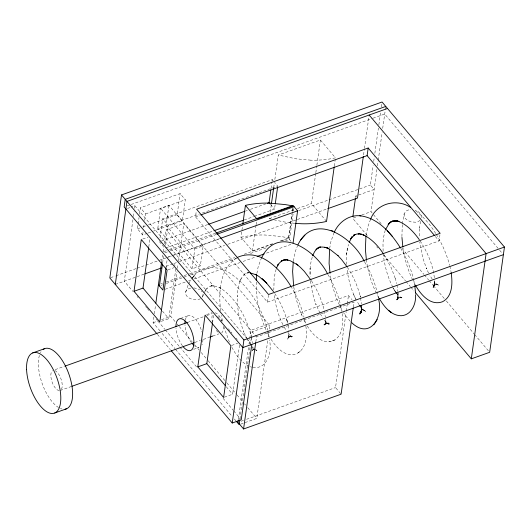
<?xml version="1.0" encoding="UTF-8"?>
<svg xmlns="http://www.w3.org/2000/svg" width="531" height="531" viewBox="0 0 531 531"><rect width="100%" height="100%" fill="white"/><g stroke="black" fill="none" stroke-linecap="round" stroke-linejoin="round"><path stroke-width="0.4" stroke-dasharray="2.65 1.99" d="M256.241 282.054C255.862 298.794 259.586 315.54 266.429 330.786M310.004 274.182L310.091 268.294L310.144 276.478M288.751 336.866L288.764 330.899M347.4 248.03L346.67 253.393L346.604 264.418M421.475 217.571L421.315 215.659A9.877 6.764 8 0 0 417.724 211.411L415.335 210.296M310.077 268.912L310.635 263.575L312.381 256.513M402.279 224.666L401.907 236.62M402.365 223.896L404.157 213.708L406.069 211.119A8.058 5.516 8 0 1 410.071 209.685L410.901 209.626M252.252 348.522L252.484 346.517M346.67 253.393L346.557 254.309L348.409 244.393M190.722 288.094A8.078 5.23 6.1 0 0 187.33 289.548L185.797 291.565L185.804 294.347A9.89 6.399 6.1 0 0 189.036 297.971L192.275 299.345L196.424 299.769A8.078 5.23 6.1 0 0 200.751 298.528M293.371 260.986L295.435 251.097L297.572 245.661M132.929 219.741L124.287 281.224L132.83 291.353M133.387 216.462L134.084 211.544M134.542 208.265L134.887 205.802L131.144 207.136M147.306 233.315L142.633 234.981L137.456 228.841L138.027 224.792M138.14 223.982L139.049 217.504M139.507 214.258L140.416 207.78L180.128 193.616L185.312 199.756L182.352 220.816L153.539 231.091M142.633 234.981L143.204 230.925M143.655 227.686L144.113 224.447M144.684 220.398L145.594 213.92L140.416 207.78M148.78 247.008L149.822 239.614M157.8 228.29L160.614 208.285L168.931 205.318L203.161 245.88L200.346 265.892L192.03 268.852L157.8 228.29L166.117 225.33L168.931 205.318M160.017 237.948L162.718 218.726L272.303 179.644L274.281 181.994M160.037 330.939L153.087 322.709L153.89 317M154.348 313.741L155.49 305.597M161.656 261.803L162.592 255.079M163.05 251.82L163.734 246.928M164.192 243.669L166.143 229.823L183.786 223.531L269.848 325.516L269.051 331.218M162.632 262.958L163.555 256.393M165.36 245.216L168.174 225.19L162.718 218.726M165.991 267.896L167.146 259.686M182.352 220.816L177.168 214.677L180.128 193.616M161.324 321.341L168.818 318.673L175.98 267.737M175.011 321.481L170.736 316.41L177.029 271.6M177.487 268.341L178.064 264.265M178.522 261.006L183.786 223.531M439.94 234.828L439.084 240.921L267.465 302.119L195.494 216.827L196.351 210.741M192.03 268.852L194.844 248.847L160.614 208.285M212.573 322.602L213.727 314.385M272.476 243.742L252.431 250.891L240.941 237.277L242.435 226.637M252.431 250.891L255.995 225.529M256.108 224.713L256.798 219.801M224.367 397.201L232.611 394.267L239.766 343.331M238.439 419.092L248.515 347.393M248.973 344.134L249.663 339.249M249.776 338.433L250.917 330.289L348.462 295.501L352.02 299.723M271.075 188.386L271.965 182.027M272.078 181.237L272.303 179.644M239.952 418.986L250.141 346.471M250.254 345.654L251.289 338.327M251.402 337.51L252.205 331.809L269.848 325.516M271.547 219.203L269.356 218.613L269.702 216.163M270.272 212.088L271.301 204.754M273.711 187.635L274.394 182.744M274.852 179.485L278.29 155.025L320.412 140.005L335.473 157.846A74.771 51.182 8 0 1 310.827 160.17M255.829 341.805L256.513 336.913L166.143 229.823M254.309 216.356L274.52 209.154L275.184 204.382M267.465 302.119L268.434 295.269M240.682 424.143L256.798 418.395L267.79 340.179M268.248 336.919L268.932 332.034M291.008 241.326L288.532 238.392L291.877 214.59M292.342 211.305L292.8 208.019M280.182 240.994L288.665 237.968L292.342 211.789M292.455 210.973L293.032 206.884M293.085 214.099L289.508 239.547L285.612 240.935M293.543 210.814L293.889 208.351M326.532 221.434L311.478 203.592L315.719 173.425M315.832 172.615L316.748 166.09M316.861 165.274L320.412 140.005M334.324 165.997L335.24 159.479M355.531 197.598L355.757 196.012L374.109 189.467L370.386 185.06L373.134 165.519M363.549 154.919L364.352 149.224M364.465 148.408L369.045 115.844M340.61 393.59L335.526 387.564L346.172 311.797M346.285 310.98L347.201 304.462M347.32 303.652L348.462 295.501M373.705 161.451L374.395 156.565M374.853 153.306L378.397 128.071M378.855 124.818L380.687 111.789M381.371 106.904L381.942 102.835M353.367 307.018L354.058 302.132L256.513 336.913M381.145 223.71L370.99 211.677L376.97 169.117M377.428 165.858L378.112 160.973M378.231 160.163L382.121 132.484M382.692 128.416L385.247 110.236M385.32 109.691L385.672 107.196M329.658 248.501L330.806 241.944L333.913 233.056M256.885 273.458L258.132 267L261.033 259.035M366.032 235.279L367.864 226.73L370.525 219.396M288.818 335.439L288.2 338.433L288.632 336.966L287.616 339.15L289.329 336.654L288.001 338.008L290.656 336.349L292.481 336.508L289.056 336.946L290.656 336.349L292.349 336.76L290.251 335.857L291.811 336.608L289.521 334.915L291.791 337.105L287.576 332.353M404.157 213.708L404.191 216.236A9.877 6.764 8 0 0 407.775 220.484L411.047 221.865L415.428 222.21A8.058 5.516 8 0 0 419.437 220.783L419.955 220.358M420.552 221.314L419.43 228.038L419.51 227.115L419.344 236.614M249.172 272.496L246.869 273.107L244.068 274.68L245.919 272.974C238.97 278.516 237.709 288.028 237.211 296.331L237.244 295.893C236.985 308.279 239.448 320.638 243.908 332.167L243.537 331.271L246.205 337.411M385.187 230.328L383.488 237.536L382.977 243.092L383.11 251.276M276.113 269.35L274.215 277.255L273.804 289.813M185.631 292.123L188.047 285.233M202.265 297.187L203.685 293.988M202.61 296.663L203.101 294.984L202.855 293.331M241.22 278.496L239.461 282.273L239.893 281.35M188.79 283.806L190.649 280.249M204.223 292.654L206.254 289.289L205.371 290.444L207.721 287.815L206.499 288.731L209.148 286.826L212.095 285.665L210.648 286.202L213.834 285.778L210.96 285.724L214.424 286.003L218.055 287.059L221.785 288.884L219.642 287.53C236.408 298.303 246.351 317.279 251.183 336.15M271.022 339.183C276.133 347.374 285.014 357.263 295.8 354.077C306.619 349.378 307.363 335.678 305.776 325.569M191.525 279.094C199.483 265.666 218.606 264.571 230.348 273.498C249.762 286.342 261.637 308.146 267.684 330.149M307.283 325.968C312.653 335.154 323.392 345.927 334.802 339.946C343.325 334.032 343.378 322.217 342.057 312.985M252.119 350.453L253.406 349.498L252.411 350.088M236.521 257.973C219.104 269.436 218.493 293.404 220.783 312.002M297.991 352.743L300.639 351.091M251.92 350.387L253.413 349.723M399.06 297.997L400.5 297.46L398.761 297.659L401.967 297.884L399.936 297.241L401.356 297.858L398.781 295.754M435.241 284.696L436.303 284.297M127.281 205.842L130.4 204.734M131.184 204.455L372.231 118.493M373.008 118.221L384.709 114.046L499.107 249.603M127.394 208.477L130.394 207.409M145.594 213.92L185.312 199.756M137.456 228.841L139.792 228.011M142.905 226.896L147.578 225.23M148.355 224.952L177.168 214.677M168.174 225.19L199.258 214.099M202.371 212.991L277.753 186.109L274.779 182.584M148.083 233.036L152.755 231.37M195.494 216.827L200.174 215.161M142.786 239.003L148.036 237.131M207.667 224.58L159.479 241.764L163.448 246.464M245.747 211.006L247.3 210.449M250.413 209.34L265.951 203.798M165.712 247.95L213.123 231.045M244.207 219.96L253.533 216.635M163.82 251.674L168.5 250.008M169.276 249.729L216.017 233.063M164.796 252.829L169.469 251.163M170.252 250.884L216.217 234.496M269.356 218.613L294.313 209.712M297.44 208.597L311.478 203.592M168.267 256.944L172.947 255.278M173.723 254.999L219.688 238.611M110.621 277.693L115.3 276.02M116.083 275.742L136.361 268.513M137.144 268.235L166.004 257.94M166.787 257.661L171.467 255.995M172.25 255.716L219.834 238.744M298.621 210.648L328.264 200.081M329.041 199.802L370.386 185.06M194.844 248.847L203.161 245.88M115.293 284.43L136.387 276.91M137.171 276.631L144.2 274.122M166.077 266.323L173.106 263.814M173.889 263.535L178.575 261.869M179.359 261.591L224.673 245.428M227.799 244.313L296.55 219.794M297.327 219.515L327.016 208.929M167.849 269.854L173.843 267.717M160.767 283.959L162.327 283.401M166.223 282.014L181.025 276.731M184.138 275.622L188.81 273.956M189.594 273.677L234.775 257.562M244.127 254.23L272.954 243.948M281.523 240.895L288.532 238.392M160.959 285.386L162.519 284.835M166.415 283.441L189.786 275.111M190.563 274.832L236.534 258.438M250.552 253.44L267.69 247.327M355.69 217.133L352.637 218.221L368.136 236.594M361.81 214.949L370.99 211.677M165.214 289.229L185.472 282.001M188.585 280.892L190.921 280.056M194.041 278.948L240.005 262.553M243.118 261.444L255.584 256.997M266.496 253.108L292.979 243.663M153.087 322.709L157.687 321.063M161.524 319.695L170.736 316.41M180.633 318.427L188.877 315.487M206.579 314.591L211.823 312.726M55.204 369.609L64.543 366.277M187.503 322.43L203.844 316.602M206.957 315.494L212.407 313.549M60.215 390.464L71.108 386.581M194.844 342.455L200.293 340.517M203.406 339.402L208.856 337.464M212.745 336.077L218.971 333.853M193.715 349.312L198.959 347.44A16.8 7.441 70.4 0 1 194.711 346.006M231.642 345.449L237.636 343.311M241.101 421.236L243.444 420.399M246.563 419.291L335.526 387.564M324.408 320.074L326.718 322.582L325.39 321.567L329.081 324.381L326.127 322.616L329.831 324.295L328.224 323.591L325.018 323.24L330.129 323.771L326.89 323.485L328.51 322.961L325.47 324.036L324.083 325.085L325.47 323.903L324.348 325.264L325.443 323.339L324.68 324.886L325.417 322.204L325.045 323.771L325.317 317.936M334.802 339.946L329.359 341.791M323.817 324.481L328.51 322.961M248.647 272.615L247.353 272.941L248.681 272.921M435.427 284.802L437.577 284.516L435.692 284.271L438.42 285.094L435.659 283.295M253.234 349.504L255.019 349.418M363.091 310.615L364.797 310.628L362.879 310.303L365.813 311.299L362.461 309.181M310.827 160.163L295.813 158.796L278.29 155.025M294.811 223.332L284.696 222.031L274.467 219.934M193.822 287.908L197.24 288.592L199.629 289.707M253.997 349.604L256.287 349.896M252.862 367.313C267.471 369.921 272.237 351.104 269.436 339.979M250.134 366.788L252.185 367.18M248.939 366.131C240.742 362.301 235.631 354.283 231.483 346.604M255.577 349.975L256.924 350.772L255.756 349.989M415.68 210.761C423.824 217.013 430.495 225.025 435.878 233.74M362.301 309.115L363.297 310.024L362.288 308.869M350.301 321.355L345.747 316.058L343.584 312.679M254.581 349.199L252.152 346.73M499.638 250.234L502.313 253.4M435.354 236.501L439.084 240.921M401.994 248.415L423.911 274.388M424.442 275.018L428.723 280.089M429.254 280.72L432.997 285.154M433.528 285.791L444.221 298.455M446.359 300.991L474.156 333.933M474.694 334.563L488.593 351.031M355.757 196.012L356.62 197.041M376.691 246.723L377.76 247.99M383.641 254.96L405.558 280.932M406.089 281.563L410.363 286.634M410.901 287.264L414.107 291.068M270.551 204.448L274.52 209.154M166.117 225.33L200.346 265.892M134.887 205.802L246.484 338.048M247.021 338.678L250.758 343.112M173.989 264.418L175.038 265.666M217.763 316.29L221.978 321.282M228.297 328.775L230.401 331.271M230.932 331.895L231.981 333.143M236.195 338.141L237.251 339.389M177.148 324.016L178.755 325.915M179.286 326.545L192.116 341.752M194.791 344.918L199.065 349.982M201.203 352.518L207.621 360.118M208.152 360.755L226.325 382.293M226.863 382.924L236.481 394.327M237.018 394.958L243.968 403.195M244.499 403.825L245.574 405.093M247.711 407.629L256.798 418.395M162.499 311.179L168.818 318.673M226.292 386.774L232.611 394.267M137.104 296.411L138.173 297.679M145.647 306.533L146.715 307.801M147.246 308.431L149.384 310.967M156.326 319.191L157.395 320.458M157.926 321.089L164.869 329.313M165.4 329.95L179.286 346.398M179.823 347.035L196.908 367.279M223.073 398.283L233.215 410.304M233.753 410.941L240.158 418.534M162.174 333.475L175.004 348.675M175.535 349.312L232.2 416.457M234.337 418.992L235.943 420.891M157.475 334.417L170.292 349.604M359.095 304.728L357.044 301.382M432.207 279.127L429.745 275.144M347.327 267.246C353.367 276.273 357.794 286.382 360.41 296.922L360.118 295.794L360.403 297.207M384.112 254.847L391.314 267.956L395.595 279.346L395.296 278.35L396.703 283.62M420.147 240.974C427.475 252.092 432.931 264.763 434.371 278.071M274.792 293.61C280.72 302.63 285.18 312.673 287.649 323.2L286.561 318.759L287.663 323.24M250.625 344.798L247.439 339.581M396 292.674L392.953 287.855L395.356 291.665M395.15 291.287L393.166 287.855M378.942 297.898L376.711 293.822M284.251 327.242L286.322 330.581M436.276 234.397C442.257 243.975 446.744 254.475 449.671 265.381M364.591 261.902C371.262 273.027 376.048 285.333 378.377 298.11M311.518 280.879C317.233 289.893 321.72 299.769 324.122 310.19M320.246 313.708L322.715 317.797M415.215 284.802L413.038 280.647M290.802 286.136C296.63 295.78 301.316 306.188 304.017 317.153M304.336 320.724L306.175 323.996M400.713 248.329C406.288 257.827 410.802 268.029 413.383 278.762M328.098 274.753C334.643 286.063 339.813 298.376 341.785 311.352M340.172 306.493L342.356 310.642M245.74 336.335L247.101 338.931M392.821 287.171C387.657 277.215 384.709 266.204 383.382 255.092M376.36 293.139C371.348 283.076 368.156 272.124 366.529 261.02M282.904 324.614C278.118 315.155 275.37 304.748 274.115 294.254M267.146 332.194L269.303 336.415M319.914 313.038L315.779 303.838L316.038 304.555L314.086 298.78L312.467 292.727L310.489 281.078M412.68 279.923C407.708 269.741 404.522 258.703 402.916 247.499M353.56 294.413L356.208 300.042M355.87 299.325C351.104 289.601 348.117 279.014 346.969 268.255M428.537 272.994L426.274 268.135L426.552 268.779L422.616 257.362L419.742 241.963M293.776 286.952C295.482 298.11 298.688 309.075 303.639 319.231M229.399 342.123L224.016 327.262M339.435 305.013C334.835 295.13 331.683 284.57 330.163 273.777M301.203 313.848L301.555 314.757M413.583 279.558L414.678 284.888M222.436 320.936L221.347 315.268M449.837 266.157L451.011 271.567M324.282 310.94L325.337 317.14M251.342 336.893L252.371 343.039M360.542 297.911L361.438 303.772M267.903 330.939L269.091 336.886M396.969 285.034L397.938 291.585M304.635 319.529L305.491 324.056M288.087 325.516L288.711 330.176M61.994 409.003A31.999 14.171 70.4 0 1 60.348 408.432M58.682 407.576A31.999 14.171 70.4 0 1 42.307 383.926A31.999 14.171 70.4 0 1 39.553 354.947M40.482 352.697A31.999 14.171 70.4 0 1 41.053 351.714M59.233 390.624A10.666 4.726 70.4 0 1 51.978 381.723A10.666 4.726 70.4 0 1 52.436 370.678M54.925 370.558A10.666 4.726 70.4 0 1 61.271 379.711A10.666 4.726 70.4 0 1 61.025 389.893M218.135 332.24A10.666 4.726 70.4 0 1 215.546 329.373M212.599 322.702A10.666 4.726 70.4 0 1 212.818 313.994M214.936 312.839A10.666 4.726 70.4 0 1 222.011 321.222M223.246 326.353A10.666 4.726 70.4 0 1 221.732 332.784M240.941 237.277A73.928 50.611 8 0 1 265.075 235.014L280.687 236.487A98.494 67.424 8 0 1 288.665 237.968M191.432 342.601A16.8 7.441 70.4 0 1 184.961 324.74M185.273 319.947A16.8 7.441 70.4 0 1 192.972 316.808A16.8 7.441 70.4 0 1 201.853 331.948M202.915 339.548A16.8 7.441 70.4 0 1 201.946 344.865M182.438 345.807A16.8 7.441 70.4 0 1 175.967 327.946M201.481 291.18A9.89 6.399 6.1 0 1 201.946 291.718M193.808 276.193L191.552 279.087L194.751 274.998L193.808 276.193"/><path stroke-width="0.8" d="M398.084 293.092L397.633 298.674L398.071 297.008L397.221 299.517L398.018 298.004L396.83 299.756L397.958 298.654M434.597 281.012L434.458 284.862L434.697 282.764M415.561 294.678C416.271 303.745 411.472 315.308 401.144 315.726C390.982 315.653 384.046 306.566 379.36 298.575M329.552 249.417L329.094 263.456L330.05 273.04M256.247 280.428L256.745 275.005M365.965 236.036L365.374 249.225L366.423 260.276M293.271 261.73L292.621 271.547L293.636 286.136M415.713 292.966L471.302 358.843L489.662 352.299L504.45 247.054L382.054 102.018L121.513 194.937L109.837 277.972L156.944 333.787M115.293 284.43L126.962 201.395L387.511 108.483M134.018 291.293L141.286 239.534L167.099 270.12L159.824 321.879L134.018 291.293L143.012 288.087L148.667 247.831M155.835 303.148L161.557 262.414M159.4 285.943L162.519 263.781M165.991 267.896L162.878 290.059L158.43 284.789M197.804 366.881L205.079 315.129L230.892 345.714L223.617 397.473L197.804 366.881L206.798 363.675L212.46 323.425M242.78 224.188L245.422 205.371A73.928 50.611 8 0 1 269.556 203.114L285.174 204.581A98.494 67.424 8 0 1 293.145 206.068L256.911 218.984L245.422 205.371M251.827 344.373L241.227 419.795L232.233 423.008L243.902 339.966L121.513 194.937M238.326 419.908L237.981 422.351L243.576 428.982L341.114 394.194L353.254 307.834M270.053 203.864L269.064 202.689L270.85 189.979M239.839 419.802L239.149 424.694L236.474 421.521M271.414 203.937L273.591 188.445M243.576 428.982L255.71 342.614M275.297 203.592L277.647 186.905M293.099 242.846L297.599 210.827L293.152 205.557L216.017 233.063M334.211 166.814L326.532 221.434A74.771 51.182 8 0 1 301.893 223.757L295.521 223.392M352.856 216.635L355.418 198.395M363.323 156.545L357.489 198.063L327.8 208.656M434.285 235.233L367.113 155.629L368.182 148.016L196.563 209.214L268.54 294.506L440.153 233.308L368.182 148.016M471.302 358.843L486.097 253.599L369.158 115.028M434.637 282.811L433.243 287.351L433.927 285.864M351.801 322.802C370.08 340.066 383.707 316.834 378.477 298.913M312.626 255.783L314.551 251.74L316.808 248.807L316.018 249.782L318.593 247.652L317.571 248.355L320.445 247.021L318.208 247.479C321.6 246.57 325.125 247.121 328.377 248.289M349.212 242.315L352.04 236.726L350.633 238.857L354.934 234.669M334.251 232.312C338.672 222.058 349.564 214.146 361.027 215.944M385.486 229.697L389.11 223.458L388.134 224.606L390.604 222.224L389.323 223.093L392.077 221.434L390.617 221.925L395.482 220.903L396.922 220.843L392.177 221.075L395.482 220.903L398.987 221.513L396.644 220.684C406.361 223.763 413.523 231.689 419.331 239.713M261.378 258.312C277.421 223.883 316.124 250.347 327.654 274.056M276.585 267.876L278.436 264.066L277.401 265.759L279.598 262.838L282.153 260.628L281.158 261.352L284.012 259.938L282.797 260.389L285.93 259.772L284.616 259.878L288.008 260.057L286.747 259.812L290.384 260.801L297.904 265.042L296.358 263.947L300.347 267.305L304.256 271.301L311.08 280.249M370.525 219.396C376.306 203.36 396.849 198.103 410.576 207.448M297.997 244.645C314.398 211.232 353.062 237.649 364.206 261.259M361.73 310.794L360.874 312.162L361.664 309.573L361.193 312.706L361.604 305.285M361.764 310.748L359.699 314.027L361.492 311.285M377.229 319.596L373.864 324.826M300.765 239.906L304.874 235.133M434.491 285.067L433.628 286.017L434.889 284.981M361.173 311.518L360.071 312.401L361.445 311.332M355.033 234.476L353.334 235.372L356.274 234.171L359.467 233.74L358.179 233.886L361.618 234.251L360.416 234.058L364.087 235.246L363.111 234.762C371.846 238.824 378.464 246.284 383.681 254.203M237.171 257.508C259.42 247.273 280.189 268.719 290.802 286.136M385.778 106.432L125.23 199.344L124.161 206.957L242.833 347.579L503.381 254.668M200.957 214.882L367.113 155.629M208.444 224.308L244.97 211.278M267.511 203.24L269.064 202.689M213.9 230.773L243.43 220.239M216.993 234.217L294.121 206.712M220.465 238.333L297.599 210.827M144.983 273.843L161.391 267.996M257.143 256.446L264.153 253.944M32.67 352.929L44.491 348.714M65.32 365.998L187.503 322.43M71.884 386.302L194.067 342.734M209.632 337.185L212.745 336.077M243.902 339.966L504.45 247.054M54.706 413.012L66.521 408.797M359.746 215.719C377.966 217.77 391.042 233.082 400.268 247.638M249.942 272.834L256.493 274.885L255.225 274.321L259.101 276.578L266.788 283.182L262.115 278.755L266.071 282.485L273.531 291.645M324.813 247.247L327.66 248.083M331.092 230.487L332.964 231.045M326.505 247.731L330.342 249.676L338.048 255.71L337.616 255.278L341.479 259.407L346.896 266.608M389.475 311.146L391.32 312.48L388.347 310.31M387.285 230.726L392.296 236.335M361.784 308.292L359.514 305.332M143.012 288.087L161.444 309.931M206.798 363.675L225.237 385.526M171.36 350.872L232.233 423.008M395.847 292.289L397.805 294.798M415.594 285.432C420.744 294.652 430.548 306.095 442.383 301.794C452.956 296.517 452.604 282.379 451.118 272.376M414.797 285.625L415.581 293.132M402.823 246.762L401.96 237.43M43.197 349.425A31.999 14.171 70.4 0 1 68.632 373.393A31.999 14.171 70.4 0 1 65.107 409.189M193.855 345.296A16.8 7.441 70.4 0 1 192.215 343.59M184.927 323.379A16.8 7.441 70.4 0 1 185.087 320.996M175.934 326.585A16.8 7.441 70.4 0 1 185.545 321.361A16.8 7.441 70.4 0 1 193.848 344.38A16.8 7.441 70.4 0 1 183.222 346.796M26.59 369.689A31.999 14.171 70.4 0 0 53.286 413.403A31.999 14.171 70.4 0 0 51.175 365.813A31.999 14.171 70.4 0 0 26.59 369.689"/></g></svg>
